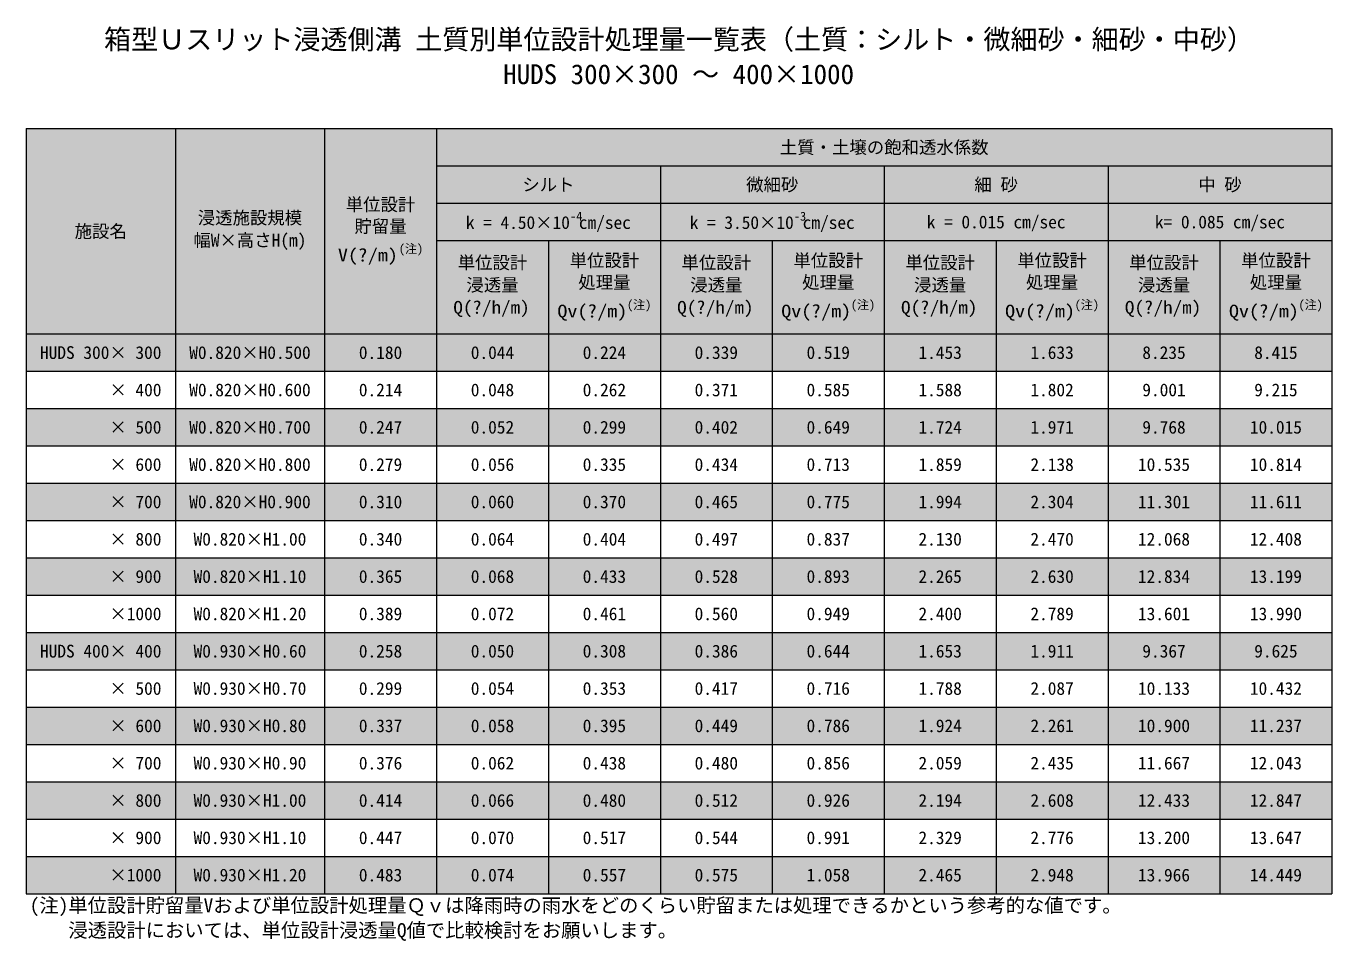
# Model space of a CAD drawing. Units: millimetres at full size, sheet at 1:20; details may follow other scales. Extents: x 0 to 23340, y -4498 to 8520.
# Drawn here: x 227 to 3727, y -4498 to -2046 of the extents above; entities that cross this region are included whole.
import ezdxf
from ezdxf.enums import TextEntityAlignment as Align

# ---------------------------------------------------------------- set-up
doc = ezdxf.new("R2010")
doc.units = ezdxf.units.MM
doc.header["$LTSCALE"] = 20
doc.layers.add('0_2', color=7, linetype='Continuous', lineweight=13)
doc.layers.add('ﾊｯﾁﾝｸﾞ', color=7, linetype='Continuous', lineweight=5)
doc.styles.add('ＭＳ ゴシック', font='')
doc.styles.get('ＭＳ ゴシック').set_extended_font_data('MS Gothic')

msp = doc.modelspace()

# ---------------------------------------------------------------- hatches: boundary and pattern name
at = {"layer": 'ﾊｯﾁﾝｸﾞ'}
for color, points in [(61, [(3726.83, -2871.19), (3726.83, -2321.19), (226.83, -2321.19), (226.83, -2871.19)]), (231, [(3726.83, -2971.19), (3726.83, -2871.19), (226.83, -2871.19), (226.83, -2971.19)]), (231, [(3726.83, -3171.19), (3726.83, -3071.19), (226.83, -3071.19), (226.83, -3171.19)]), (231, [(3726.83, -3371.19), (3726.83, -3271.19), (226.83, -3271.19), (226.83, -3371.19)]), (231, [(3726.83, -3571.19), (3726.83, -3471.19), (226.83, -3471.19), (226.83, -3571.19)]), (231, [(3726.83, -3771.19), (3726.83, -3671.19), (226.83, -3671.19), (226.83, -3771.19)]), (231, [(3726.83, -3971.19), (3726.83, -3871.19), (226.83, -3871.19), (226.83, -3971.19)]), (231, [(3726.83, -4171.19), (3726.83, -4071.19), (226.83, -4071.19), (226.83, -4171.19)]), (231, [(3726.83, -4371.19), (3726.83, -4271.19), (226.83, -4271.19), (226.83, -4371.19)])]:
    msp.add_hatch(color=color, dxfattribs=at).paths.add_polyline_path(points)

# ---------------------------------------------------------------- linework, layer by layer
at = {"layer": '0_2'}
for p, q in [((226.83, -2321.19), (3726.83, -2321.19)), ((226.83, -2321.19), (226.83, -4371.19)), ((626.83, -2321.19), (626.83, -4371.19)), ((1026.83, -2321.19), (1026.83, -4371.19)), ((1326.83, -2321.19), (1326.83, -4371.19)), ((3726.83, -2321.19), (3726.83, -4371.19)), ((1326.83, -2421.19), (3726.83, -2421.19)), ((1926.83, -2421.19), (1926.83, -4371.19)), ((2526.83, -2421.19), (2526.83, -4371.19)), ((3126.83, -2421.19), (3126.83, -4371.19)), ((1326.83, -2521.19), (3726.83, -2521.19)), ((1326.83, -2621.19), (3726.83, -2621.19)), ((1626.83, -2621.19), (1626.83, -4371.19)), ((2226.83, -2621.19), (2226.83, -4371.19)), ((2826.83, -2621.19), (2826.83, -4371.19)), ((3426.83, -2621.19), (3426.83, -4371.19)), ((226.83, -2871.19), (3726.83, -2871.19)), ((226.83, -2971.19), (3726.83, -2971.19)), ((226.83, -3071.19), (3726.83, -3071.19)), ((226.83, -3171.19), (3726.83, -3171.19)), ((226.83, -3271.19), (3726.83, -3271.19)), ((226.83, -3371.19), (3726.83, -3371.19)), ((226.83, -3471.19), (3726.83, -3471.19)), ((226.83, -3571.19), (3726.83, -3571.19)), ((226.83, -3671.19), (3726.83, -3671.19)), ((226.83, -3771.19), (3726.83, -3771.19)), ((226.83, -3871.19), (3726.83, -3871.19)), ((226.83, -3971.19), (3726.83, -3971.19)), ((226.83, -4071.19), (3726.83, -4071.19)), ((226.83, -4171.19), (3726.83, -4171.19)), ((226.83, -4271.19), (3726.83, -4271.19)), ((226.83, -4371.19), (3726.83, -4371.19))]:
    msp.add_line(p, q, dxfattribs=at)

# ---------------------------------------------------------------- texts
at = {"layer": '0_2', "style": 'ＭＳ ゴシック'}
for s, height, p in [('箱型Ｕスリット浸透側溝 土質別単位設計処理量一覧表（土質：シルト・微細砂・細砂・中砂）', 53.17, (435.78, -2055.33)), ('HUDS 300×300 ～ 400×1000', 53.17, (1505.45, -2148.67)), ('浸透施設規模', 34.18, (686.97, -2542.88)), ('幅W×高さH(m)', 34.18, (675.31, -2602.88)), ('単位設計', 34.18, (1383.59, -2662.88)), ('単位設計', 34.18, (1983.59, -2662.88)), ('単位設計', 34.18, (2583.59, -2662.88)), ('単位設計', 34.18, (3183.59, -2662.88)), ('浸透量', 34.18, (1406.9, -2722.88)), ('浸透量', 34.18, (2006.9, -2722.88)), ('浸透量', 34.18, (2606.9, -2722.88)), ('浸透量', 34.18, (3206.9, -2722.88)), ('(注)単位設計貯留量Vおよび単位設計処理量Ｑｖは降雨時の雨水をどのくらい貯留または処理できるかという参考的な値です。', 37.98, (236.43, -4383.38)), ('\u3000\u3000浸透設計においては、単位設計浸透量Q値で比較検討をお願いします。', 37.98, (236.43, -4450.04))]:
    msp.add_text(s, height=height, dxfattribs=at).set_placement(p, align=Align.TOP_LEFT)
for s, p in [('土質・土壌の飽和透水係数', (2526.83, -2371.19)), ('微細砂', (2226.83, -2471.19)), ('細 砂', (2826.83, -2471.19)), ('中 砂', (3426.83, -2471.19)), ('シルト', (1626.83, -2471.19)), ('k = 0.015 cm/sec', (2826.83, -2571.19)), ('k= 0.085 cm/sec', (3426.83, -2571.19)), ('施設名', (426.83, -2596.19)), ('HUDS 300× 300', (426.83, -2921.19)), ('W0.820×H0.500', (826.83, -2921.19)), ('0.180', (1176.83, -2921.19)), ('0.044', (1476.83, -2921.19)), ('0.224', (1776.83, -2921.19)), ('0.339', (2076.83, -2921.19)), ('0.519', (2376.83, -2921.19)), ('1.453', (2676.83, -2921.19)), ('1.633', (2976.83, -2921.19)), ('8.235', (3276.83, -2921.19)), ('8.415', (3576.83, -2921.19)), ('     \u3000 × 400', (426.83, -3021.19)), ('W0.820×H0.600', (826.83, -3021.19)), ('0.214', (1176.83, -3021.19)), ('0.048', (1476.83, -3021.19)), ('0.262', (1776.83, -3021.19)), ('0.371', (2076.83, -3021.19)), ('0.585', (2376.83, -3021.19)), ('1.588', (2676.83, -3021.19)), ('1.802', (2976.83, -3021.19)), ('9.001', (3276.83, -3021.19)), ('9.215', (3576.83, -3021.19)), ('        × 500', (426.83, -3121.19)), ('W0.820×H0.700', (826.83, -3121.19)), ('0.247', (1176.83, -3121.19)), ('0.052', (1476.83, -3121.19)), ('0.299', (1776.83, -3121.19)), ('0.402', (2076.83, -3121.19)), ('0.649', (2376.83, -3121.19)), ('1.724', (2676.83, -3121.19)), ('1.971', (2976.83, -3121.19)), ('9.768', (3276.83, -3121.19)), ('10.015', (3576.83, -3121.19)), ('        × 600', (426.83, -3221.19)), ('W0.820×H0.800', (826.83, -3221.19)), ('0.279', (1176.83, -3221.19)), ('0.056', (1476.83, -3221.19)), ('0.335', (1776.83, -3221.19)), ('0.434', (2076.83, -3221.19)), ('0.713', (2376.83, -3221.19)), ('1.859', (2676.83, -3221.19)), ('2.138', (2976.83, -3221.19)), ('10.535', (3276.83, -3221.19)), ('10.814', (3576.83, -3221.19)), ('        × 700', (426.83, -3321.19)), ('W0.820×H0.900', (826.83, -3321.19)), ('0.310', (1176.83, -3321.19)), ('0.060', (1476.83, -3321.19)), ('0.370', (1776.83, -3321.19)), ('0.465', (2076.83, -3321.19)), ('0.775', (2376.83, -3321.19)), ('1.994', (2676.83, -3321.19)), ('2.304', (2976.83, -3321.19)), ('11.301', (3276.83, -3321.19)), ('11.611', (3576.83, -3321.19)), ('        × 800', (426.83, -3421.19)), ('W0.820×H1.00', (826.83, -3421.19)), ('0.340', (1176.83, -3421.19)), ('0.064', (1476.83, -3421.19)), ('0.404', (1776.83, -3421.19)), ('0.497', (2076.83, -3421.19)), ('0.837', (2376.83, -3421.19)), ('2.130', (2676.83, -3421.19)), ('2.470', (2976.83, -3421.19)), ('12.068', (3276.83, -3421.19)), ('12.408', (3576.83, -3421.19)), ('        × 900', (426.83, -3521.19)), ('W0.820×H1.10', (826.83, -3521.19)), ('0.365', (1176.83, -3521.19)), ('0.068', (1476.83, -3521.19)), ('0.433', (1776.83, -3521.19)), ('0.528', (2076.83, -3521.19)), ('0.893', (2376.83, -3521.19)), ('2.265', (2676.83, -3521.19)), ('2.630', (2976.83, -3521.19)), ('12.834', (3276.83, -3521.19)), ('13.199', (3576.83, -3521.19)), ('        ×1000', (426.83, -3621.19)), ('W0.820×H1.20', (826.83, -3621.19)), ('0.389', (1176.83, -3621.19)), ('0.072', (1476.83, -3621.19)), ('0.461', (1776.83, -3621.19)), ('0.560', (2076.83, -3621.19)), ('0.949', (2376.83, -3621.19)), ('2.400', (2676.83, -3621.19)), ('2.789', (2976.83, -3621.19)), ('13.601', (3276.83, -3621.19)), ('13.990', (3576.83, -3621.19)), ('HUDS 400× 400', (426.83, -3721.19)), ('W0.930×H0.60', (826.83, -3721.19)), ('0.258', (1176.83, -3721.19)), ('0.050', (1476.83, -3721.19)), ('0.308', (1776.83, -3721.19)), ('0.386', (2076.83, -3721.19)), ('0.644', (2376.83, -3721.19)), ('1.653', (2676.83, -3721.19)), ('1.911', (2976.83, -3721.19)), ('9.367', (3276.83, -3721.19)), ('9.625', (3576.83, -3721.19)), ('        × 500', (426.83, -3821.19)), ('W0.930×H0.70', (826.83, -3821.19)), ('0.299', (1176.83, -3821.19)), ('0.054', (1476.83, -3821.19)), ('0.353', (1776.83, -3821.19)), ('0.417', (2076.83, -3821.19)), ('0.716', (2376.83, -3821.19)), ('1.788', (2676.83, -3821.19)), ('2.087', (2976.83, -3821.19)), ('10.133', (3276.83, -3821.19)), ('10.432', (3576.83, -3821.19)), ('        × 600', (426.83, -3921.19)), ('W0.930×H0.80', (826.83, -3921.19)), ('0.337', (1176.83, -3921.19)), ('0.058', (1476.83, -3921.19)), ('0.395', (1776.83, -3921.19)), ('0.449', (2076.83, -3921.19)), ('0.786', (2376.83, -3921.19)), ('1.924', (2676.83, -3921.19)), ('2.261', (2976.83, -3921.19)), ('10.900', (3276.83, -3921.19)), ('11.237', (3576.83, -3921.19)), ('        × 700', (426.83, -4021.19)), ('W0.930×H0.90', (826.83, -4021.19)), ('0.376', (1176.83, -4021.19)), ('0.062', (1476.83, -4021.19)), ('0.438', (1776.83, -4021.19)), ('0.480', (2076.83, -4021.19)), ('0.856', (2376.83, -4021.19)), ('2.059', (2676.83, -4021.19)), ('2.435', (2976.83, -4021.19)), ('11.667', (3276.83, -4021.19)), ('12.043', (3576.83, -4021.19)), ('        × 800', (426.83, -4121.19)), ('W0.930×H1.00', (826.83, -4121.19)), ('0.414', (1176.83, -4121.19)), ('0.066', (1476.83, -4121.19)), ('0.480', (1776.83, -4121.19)), ('0.512', (2076.83, -4121.19)), ('0.926', (2376.83, -4121.19)), ('2.194', (2676.83, -4121.19)), ('2.608', (2976.83, -4121.19)), ('12.433', (3276.83, -4121.19)), ('12.847', (3576.83, -4121.19)), ('        × 900', (426.83, -4221.19)), ('W0.930×H1.10', (826.83, -4221.19)), ('0.447', (1176.83, -4221.19)), ('0.070', (1476.83, -4221.19)), ('0.517', (1776.83, -4221.19)), ('0.544', (2076.83, -4221.19)), ('0.991', (2376.83, -4221.19)), ('2.329', (2676.83, -4221.19)), ('2.776', (2976.83, -4221.19)), ('13.200', (3276.83, -4221.19)), ('13.647', (3576.83, -4221.19)), ('        ×1000', (426.83, -4321.19)), ('W0.930×H1.20', (826.83, -4321.19)), ('0.483', (1176.83, -4321.19)), ('0.074', (1476.83, -4321.19)), ('0.557', (1776.83, -4321.19)), ('0.575', (2076.83, -4321.19)), ('1.058', (2376.83, -4321.19)), ('2.465', (2676.83, -4321.19)), ('2.948', (2976.83, -4321.19)), ('13.966', (3276.83, -4321.19)), ('14.449', (3576.83, -4321.19))]:
    msp.add_text(s, height=34.18, dxfattribs=at).set_placement(p, align=Align.MIDDLE_CENTER)
for s, height, p in [('単位設計', 34.18, (1083.59, -2551.67)), ('k = 4.50×10', 34.18, (1405.38, -2600.11)), ('-4', 23.93, (1685.1, -2574.91)), (' cm/sec', 34.18, (1685.1, -2600.11)), ('k = 3.50×10', 34.18, (2005.38, -2600.11)), ('-3', 23.93, (2285.1, -2574.91)), (' cm/sec', 34.18, (2285.1, -2600.11)), ('貯留量', 34.18, (1106.9, -2610.17)), ('(注)', 23.93, (1225.78, -2662.12)), ('単位設計', 34.18, (1683.59, -2701.67)), ('単位設計', 34.18, (2283.59, -2701.67)), ('単位設計', 34.18, (2883.59, -2701.67)), ('単位設計', 34.18, (3483.59, -2701.67)), ('処理量', 34.18, (1706.9, -2760.17)), ('処理量', 34.18, (2306.9, -2760.17)), ('処理量', 34.18, (2906.9, -2760.17)), ('処理量', 34.18, (3506.9, -2760.17)), ('(注)', 23.93, (1837.43, -2812.12)), ('(注)', 23.93, (2437.43, -2812.12)), ('(注)', 23.93, (3037.43, -2812.12)), ('(注)', 23.93, (3637.43, -2812.12))]:
    msp.add_text(s, height=height, dxfattribs=at).set_placement(p, align=Align.BOTTOM_LEFT)
at = {"layer": '0_2', "style": 'ＭＳ ゴシック', "width": 1.15}
for s, p in [('V(?/m)', (1062.61, -2687.32)), ('Qv(?/m)', (1650.95, -2837.32)), ('Qv(?/m)', (2250.95, -2837.32)), ('Qv(?/m)', (2850.95, -2837.32)), ('Qv(?/m)', (3450.95, -2837.32))]:
    msp.add_text(s, height=34.18, dxfattribs=at).set_placement(p, align=Align.BOTTOM_LEFT)
at = {"layer": '0_2', "style": 'ＭＳ ゴシック', "width": 1.1}
for p in [(1371.93, -2782.88), (1971.93, -2782.88), (2571.93, -2782.88), (3171.93, -2782.88)]:
    msp.add_text('Q(?/h/m)', height=34.18, dxfattribs=at).set_placement(p, align=Align.TOP_LEFT)

doc.saveas('drawing.dxf')
